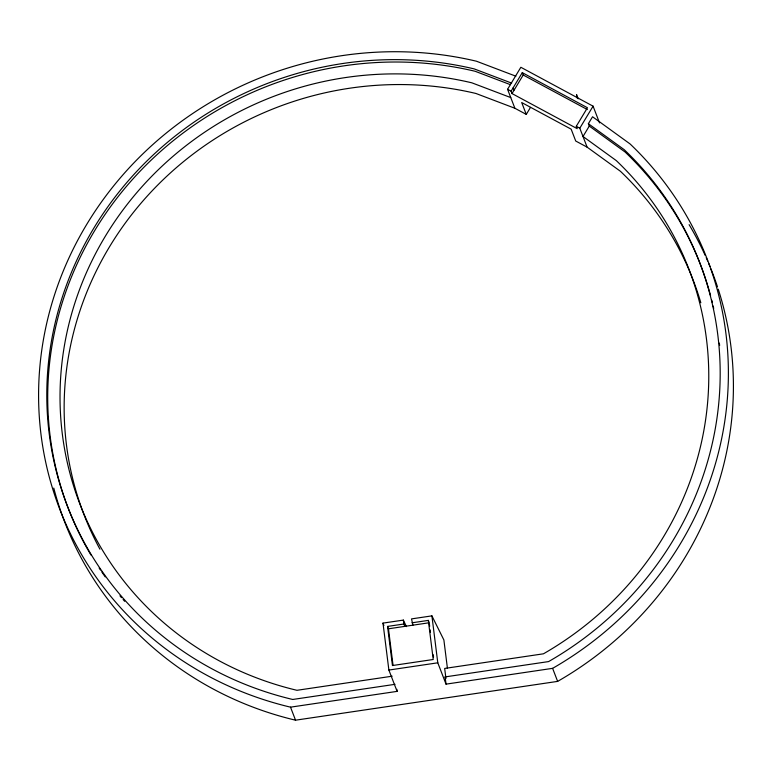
<?xml version="1.0" encoding="UTF-8"?>
<svg xmlns="http://www.w3.org/2000/svg" width="772" height="772" viewBox="0 0 772 772"><rect width="100%" height="100%" fill="white"/><g stroke="black" fill="none" stroke-linecap="round" stroke-linejoin="round"><path stroke-width="1.16" d="M530.499 107.385L526.272 114.391L514.885 108.254L507.571 89.301L520.849 67.28L593.079 106.169L599.535 122.902M511.103 91.202L522.287 72.655L587.453 107.742L576.269 126.299L577.186 128.663L512.019 93.576L511.103 91.202L507.571 89.301M512.019 93.576L523.204 75.019L522.287 72.655M700.831 302.759A326.382 310.585 -21.1 0 0 620.418 171.278L587.116 147.153L579.801 128.2L593.079 106.169M710.568 295.618A338.773 322.378 -21.1 0 0 625.117 152.036L589.277 126.077L588.37 123.713L592.549 116.765L630.068 143.939A347.033 330.242 -21.1 0 1 552.607 668.349L557.635 681.386L295.541 720.189A347.033 330.242 -21.1 0 1 53.779 488.078M589.277 126.077L583.005 136.49L616.307 160.615A326.382 310.585 -21.1 0 1 543.449 653.807L444.672 668.436L445.898 678.192M515.87 76.187L476.459 61.22A347.033 330.242 -21.1 0 0 51.348 305.297A347.033 330.242 -21.1 0 0 290.513 707.162L397.097 691.374L388.876 670.057L382.989 623.11L403.37 620.099L406.39 626.603M447.442 668.427L443.881 639.978L431.905 615.873L411.524 618.893L412.923 625.166M412.016 622.801L428.315 620.389L433.227 659.5L392.456 665.541L387.554 626.42L403.862 624.008L404.779 626.381M387.554 626.42L388.47 628.794L429.232 622.753M388.876 670.057L437.792 662.81L446.023 684.137L552.607 668.349M392.176 676.204L296.969 690.303A326.382 310.585 -21.1 0 1 72.028 312.361A326.382 310.585 -21.1 0 1 471.837 82.816L510.765 97.59M395.003 684.33L292.733 699.471A338.773 322.378 -21.1 0 1 59.251 307.179A338.773 322.378 -21.1 0 1 474.24 68.911L511.682 83.125M446.023 684.137L445.116 676.909L548.583 661.585A338.773 322.378 -21.1 0 0 624.201 149.662L588.37 123.713M510.369 84.65L475.156 71.285A338.773 322.378 -21.1 0 0 119.583 194.756A338.773 322.378 -21.1 0 0 90.961 555.039M514.885 108.254L475.948 93.48A326.382 310.585 -21.1 0 0 137.262 207.649A326.382 310.585 -21.1 0 0 99.935 549.201M523.204 75.019L587.318 109.547M576.269 126.299L579.801 128.2M587.116 147.153L575.729 141.025L571.164 129.175L521.698 102.541L526.272 114.391M578.189 98.806L576.53 94.502L576.703 97.745M513.197 87.738L514.104 90.102M428.315 620.389L428.933 621.962M445.116 676.909L445.724 678.482M382.989 623.11L383.896 625.484M290.513 707.162L295.541 720.189M431.905 615.873L437.792 662.81M429.386 623.94L429.676 626.314M430.129 629.865L430.419 632.239M433.246 654.762L433.546 657.126M403.37 620.099L403.862 624.008M396.847 689.309L397.097 691.374M388.47 628.794L393.073 665.541M718.249 289.182A347.033 330.242 -21.1 0 1 557.635 681.386M689.116 224.642A347.033 330.242 -21.1 0 1 705.222 255.464M706.216 257.665A347.033 330.242 -21.1 0 1 707.663 260.984M708.619 263.204A347.033 330.242 -21.1 0 1 710.008 266.552M710.906 268.791A347.033 330.242 -21.1 0 1 717.506 286.894M711.774 300.25A338.773 322.378 -21.1 0 1 712.353 302.576M713.183 306.079A338.773 322.378 -21.1 0 1 713.714 308.424M719.379 343.106A338.773 322.378 -21.1 0 1 719.629 345.528M124.659 601.301A338.773 322.378 -21.1 0 1 123.086 599.497M121.513 597.673A338.773 322.378 -21.1 0 1 119.969 595.839M105.253 576.896A338.773 322.378 -21.1 0 1 101.827 572.004M100.485 570.035A338.773 322.378 -21.1 0 1 99.154 568.057"/></g></svg>
